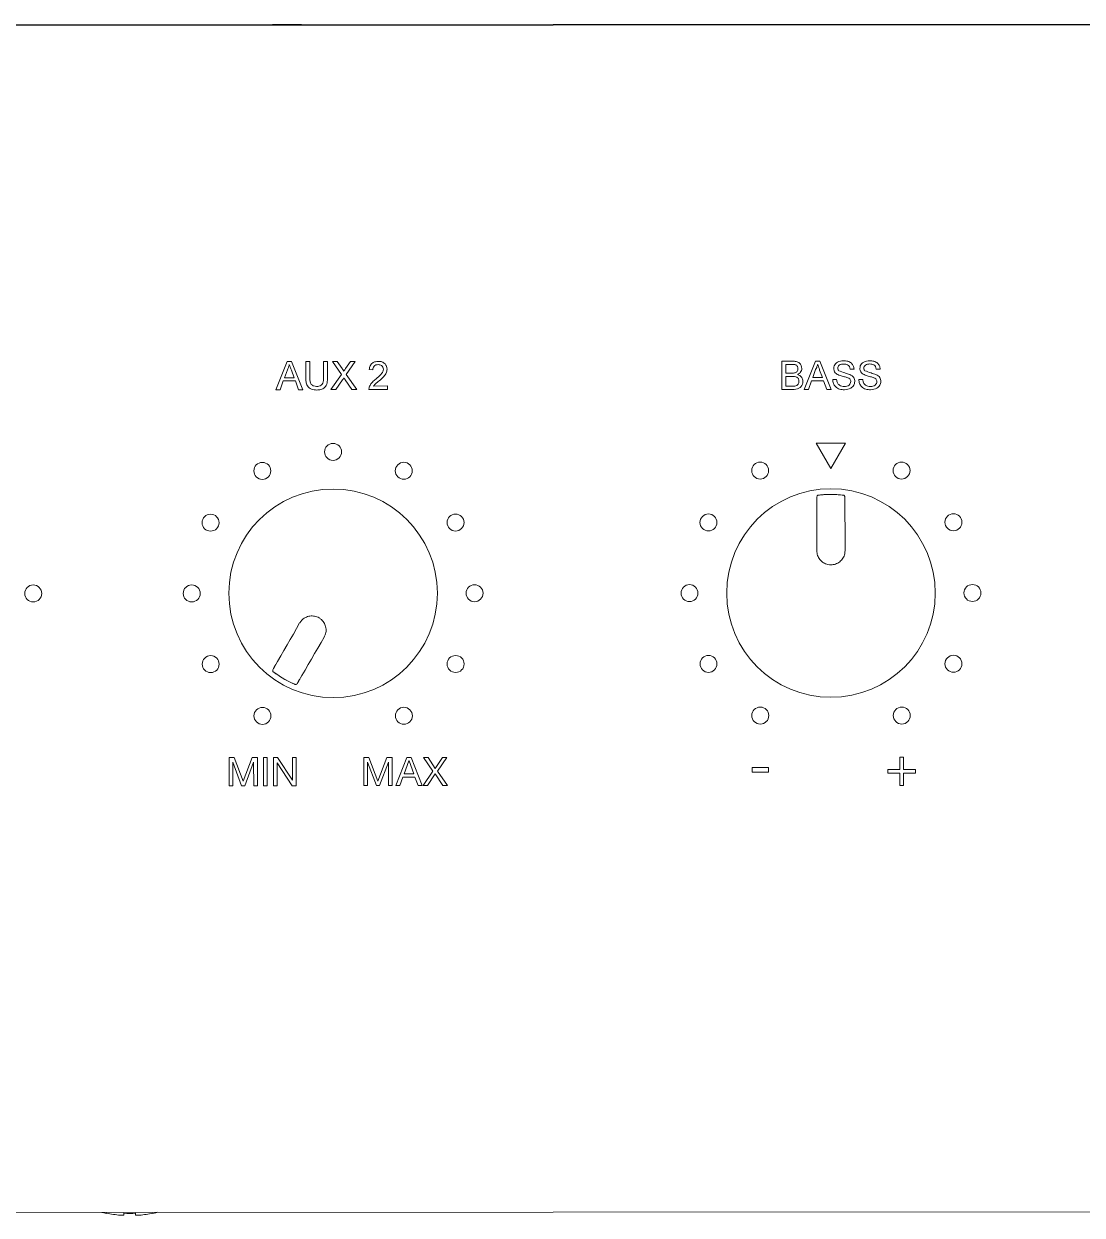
# Model space of a CAD drawing. Header units: millimetres. Extents: x 2974 to 5671, y 1205 to 3288.
# Drawn here: x 4248.53 to 4276.31, y 2782.08 to 2813.34 of the extents above; entities that cross this region are included whole.
import ezdxf

# ---------------------------------------------------------------- set-up
doc = ezdxf.new("R2010")
doc.units = ezdxf.units.MM
doc.linetypes.add('SLD-Solid', pattern=[0])
doc.layers.add('HOLE', color=7, linetype='Continuous')

# ---------------------------------------------------------------- blocks, each defined once
blk = doc.blocks.new('fv200pp')
at = {"color": 7, "linetype": 'SLD-Solid', "lineweight": 15}
for p, q in [((-87.926, 21.166), (55.241, 21.166)), ((-12.813, 21.189), (-4.372, 21.189)), ((-4.372, 21.189), (-4.081, 21.189)), ((-4.081, 21.189), (-3.776, 21.189)), ((39.257, 21.189), (-3.776, 21.189)), ((-4.277, 10.433), (-3.946, 11.266)), ((-3.946, 11.266), (-3.814, 11.266)), ((-3.814, 11.266), (-3.483, 10.433)), ((-3.394, 11.266), (-3.276, 11.266)), ((-3.394, 10.787), (-3.394, 11.266)), ((-3.276, 11.266), (-3.276, 10.792)), ((-2.87, 11.266), (-2.753, 11.266)), ((-2.87, 10.792), (-2.87, 11.266)), ((-2.753, 11.266), (-2.753, 10.787)), ((-2.609, 11.266), (-2.467, 11.266)), ((-2.344, 10.881), (-2.609, 11.266)), ((-2.467, 11.266), (-2.322, 11.055)), ((-2.224, 11.055), (-2.079, 11.266)), ((-1.936, 11.266), (-2.201, 10.88)), ((-2.079, 11.266), (-1.936, 11.266)), ((10.632, 11.266), (10.944, 11.266)), ((10.632, 10.433), (10.632, 11.266)), ((11.287, 10.433), (11.618, 11.266)), ((11.618, 11.266), (11.75, 11.266)), ((11.75, 11.266), (12.081, 10.433)), ((-3.937, 11.016), (-4.022, 10.785)), ((-3.738, 10.785), (-3.819, 11.004)), ((-2.652, 10.433), (-2.344, 10.881)), ((-1.417, 11.02), (-1.524, 11.031)), ((10.908, 11.17), (10.749, 11.17)), ((10.749, 11.17), (10.749, 10.914)), ((10.749, 10.914), (10.921, 10.914)), ((11.627, 11.016), (11.542, 10.785)), ((11.826, 10.785), (11.745, 11.004)), ((12.758, 11.031), (12.64, 11.031)), ((13.527, 11.031), (13.41, 11.031)), ((-4.058, 10.689), (-4.152, 10.433)), ((-3.702, 10.689), (-4.058, 10.689)), ((-4.022, 10.785), (-3.738, 10.785)), ((-3.607, 10.433), (-3.702, 10.689)), ((-2.311, 10.72), (-2.508, 10.433)), ((-2.035, 10.433), (-2.238, 10.727)), ((-2.201, 10.88), (-1.893, 10.433)), ((-1.398, 10.54), (-0.99, 10.54)), ((-0.99, 10.54), (-0.99, 10.433)), ((10.933, 10.817), (10.749, 10.817)), ((10.749, 10.817), (10.749, 10.529)), ((11.507, 10.689), (11.412, 10.433)), ((11.862, 10.689), (11.507, 10.689)), ((11.542, 10.785), (11.826, 10.785)), ((11.957, 10.433), (11.862, 10.689)), ((12.128, 10.721), (12.245, 10.721)), ((12.897, 10.721), (13.014, 10.721)), ((-4.152, 10.433), (-4.277, 10.433)), ((-3.483, 10.433), (-3.607, 10.433)), ((-2.508, 10.433), (-2.652, 10.433)), ((-1.893, 10.433), (-2.035, 10.433)), ((-0.99, 10.433), (-1.535, 10.433)), ((10.945, 10.433), (10.632, 10.433)), ((10.749, 10.529), (10.946, 10.529)), ((11.412, 10.433), (11.287, 10.433)), ((12.081, 10.433), (11.957, 10.433)), ((12.507, 8.849), (11.641, 8.849)), ((11.641, 8.849), (12.074, 8.099)), ((12.074, 8.099), (12.507, 8.849)), ((11.66, 7.226), (11.66, 7.172)), ((12.489, 7.172), (12.488, 7.226)), ((-4.321, 2.267), (-4.348, 2.221)), ((-3.63, 1.807), (-3.604, 1.853)), ((-5.661, -0.401), (-5.508, -0.401)), ((-5.661, -1.234), (-5.661, -0.401)), ((-5.552, -0.541), (-5.552, -1.234)), ((-5.55, -0.541), (-5.552, -0.541)), ((-5.29, -1.234), (-5.55, -0.541)), ((-5.508, -0.401), (-5.245, -1.101)), ((-5.245, -1.101), (-4.98, -0.401)), ((-4.936, -0.541), (-5.196, -1.234)), ((-4.98, -0.401), (-4.827, -0.401)), ((-4.936, -1.234), (-4.936, -0.541)), ((-4.827, -0.401), (-4.827, -1.234)), ((-4.643, -0.401), (-4.535, -0.401)), ((-4.643, -1.234), (-4.643, -0.401)), ((-4.535, -0.401), (-4.535, -1.234)), ((-4.351, -0.401), (-4.232, -0.401)), ((-4.351, -1.234), (-4.351, -0.401)), ((-4.243, -0.565), (-4.243, -1.234)), ((-4.241, -0.565), (-4.243, -0.565)), ((-3.802, -1.234), (-4.241, -0.565)), ((-4.232, -0.401), (-3.791, -1.076)), ((-3.788, -0.401), (-3.68, -0.401)), ((-3.788, -1.076), (-3.788, -0.401)), ((-3.68, -0.401), (-3.68, -1.234)), ((-1.692, -0.401), (-1.54, -0.401)), ((-1.692, -1.234), (-1.692, -0.401)), ((-1.584, -0.541), (-1.584, -1.234)), ((-1.582, -0.541), (-1.584, -0.541)), ((-1.321, -1.234), (-1.582, -0.541)), ((-1.54, -0.401), (-1.276, -1.101)), ((-1.276, -1.101), (-1.011, -0.401)), ((-0.967, -0.541), (-1.227, -1.234)), ((-1.011, -0.401), (-0.859, -0.401)), ((-0.967, -1.234), (-0.967, -0.541)), ((-0.859, -0.401), (-0.859, -1.234)), ((-0.745, -1.234), (-0.419, -0.401)), ((-0.36, -0.501), (-0.502, -0.888)), ((-0.419, -0.401), (-0.296, -0.401)), ((-0.358, -0.501), (-0.36, -0.501)), ((-0.219, -0.888), (-0.358, -0.501)), ((-0.296, -0.401), (0.03, -1.234)), ((0.072, -0.401), (0.205, -0.401)), ((0.347, -0.806), (0.072, -0.401)), ((0.205, -0.401), (0.413, -0.726)), ((0.413, -0.726), (0.631, -0.401)), ((0.755, -0.401), (0.479, -0.806)), ((0.631, -0.401), (0.755, -0.401)), ((14.21, -0.401), (14.104, -0.401)), ((14.104, -0.401), (14.104, -0.764)), ((14.21, -0.764), (14.21, -0.401)), ((-0.537, -0.985), (-0.63, -1.234)), ((-0.184, -0.985), (-0.537, -0.985)), ((-0.502, -0.888), (-0.219, -0.888)), ((-0.092, -1.234), (-0.184, -0.985)), ((0.056, -1.234), (0.347, -0.806)), ((0.412, -0.89), (0.181, -1.234)), ((0.637, -1.234), (0.412, -0.89)), ((0.479, -0.806), (0.772, -1.234)), ((9.755, -0.704), (10.227, -0.704)), ((9.755, -0.84), (9.755, -0.704)), ((10.227, -0.84), (9.755, -0.84)), ((10.227, -0.704), (10.227, -0.84)), ((13.748, -0.764), (13.748, -0.87)), ((14.104, -0.764), (13.748, -0.764)), ((13.748, -0.87), (14.104, -0.87)), ((14.104, -0.87), (14.104, -1.234)), ((14.567, -0.764), (14.21, -0.764)), ((14.21, -1.234), (14.21, -0.87)), ((14.21, -0.87), (14.567, -0.87)), ((14.567, -0.87), (14.567, -0.764)), ((-5.552, -1.234), (-5.661, -1.234)), ((-5.196, -1.234), (-5.29, -1.234)), ((-4.827, -1.234), (-4.936, -1.234)), ((-4.535, -1.234), (-4.643, -1.234)), ((-4.243, -1.234), (-4.351, -1.234)), ((-3.68, -1.234), (-3.802, -1.234)), ((-3.791, -1.076), (-3.788, -1.076)), ((-1.584, -1.234), (-1.692, -1.234)), ((-1.227, -1.234), (-1.321, -1.234)), ((-0.859, -1.234), (-0.967, -1.234)), ((-0.63, -1.234), (-0.745, -1.234)), ((0.03, -1.234), (-0.092, -1.234)), ((0.181, -1.234), (0.056, -1.234)), ((0.772, -1.234), (0.637, -1.234)), ((14.104, -1.234), (14.21, -1.234)), ((55.241, -13.801), (-87.926, -13.801)), ((-8.764, -13.885), (-8.877, -13.885)), ((-8.764, -13.829), (-8.764, -13.885)), ((-8.421, -13.885), (-8.421, -13.829)), ((-8.308, -13.885), (-8.421, -13.885))]:
    blk.add_line(p, q, dxfattribs=at)
at = {"color": 7, "linetype": 'SLD-Solid', "lineweight": 15, "flags": 128}
for points in [[(11.657, 5.683), (11.658, 5.87), (11.658, 6.057), (11.658, 6.244), (11.659, 6.43), (11.659, 6.616), (11.659, 6.802), (11.659, 6.988), (11.66, 7.172)], [(12.489, 7.172), (12.489, 6.988), (12.489, 6.802), (12.489, 6.616), (12.49, 6.43), (12.49, 6.244), (12.49, 6.057), (12.491, 5.87), (12.491, 5.683)], [(-4.321, 2.267), (-4.229, 2.428), (-4.137, 2.588), (-4.044, 2.749), (-3.951, 2.911), (-3.858, 3.072), (-3.765, 3.234), (-3.672, 3.396), (-3.579, 3.559)], [(-2.857, 3.142), (-2.95, 2.98), (-3.044, 2.818), (-3.138, 2.656), (-3.231, 2.495), (-3.325, 2.334), (-3.418, 2.173), (-3.511, 2.013), (-3.604, 1.853)], [(-9.42, -13.801), (-9.359, -13.815), (-9.275, -13.833)], [(-9.275, -13.833), (-9.275, -13.832), (-9.275, -13.832), (-9.274, -13.83), (-9.273, -13.829)], [(-7.912, -13.829), (-7.911, -13.83), (-7.91, -13.832), (-7.91, -13.832), (-7.91, -13.833)], [(-7.91, -13.833), (-7.826, -13.815), (-7.765, -13.801)]]:
    blk.add_lwpolyline(points, dxfattribs=at)
at = {"color": 7, "linetype": 'SLD-Solid', "lineweight": 15}
for centre, radius in [((-2.593, 8.599), 0.25), ((-4.676, 8.041), 0.25), ((-0.509, 8.041), 0.25), ((9.991, 8.041), 0.25), ((14.157, 8.041), 0.25), ((-2.593, 4.433), 3.072), ((12.074, 4.433), 3.072), ((-6.201, 6.516), 0.25), ((1.016, 6.516), 0.25), ((8.466, 6.516), 0.25), ((15.683, 6.516), 0.25), ((-11.426, 4.433), 0.25), ((-6.759, 4.433), 0.25), ((1.574, 4.433), 0.25), ((7.907, 4.433), 0.25), ((16.241, 4.433), 0.25), ((-6.201, 2.349), 0.25), ((1.016, 2.349), 0.25), ((8.466, 2.349), 0.25), ((15.683, 2.349), 0.25), ((-4.676, 0.824), 0.25), ((-0.509, 0.824), 0.25), ((9.991, 0.824), 0.25), ((14.157, 0.824), 0.25)]:
    blk.add_circle(centre, radius, dxfattribs=at)
for centre, radius, start, end in [((-8.593, -10.43), 3.466, 258.6709, 265.2932), ((-8.593, -10.09), 3.742, 267.3708, 272.6292), ((-8.593, -10.43), 3.466, 274.7068, 281.3291)]:
    blk.add_arc(centre, radius, start, end, dxfattribs=at)
for points, knots in [([(-3.512, 21.166), (-3.514, 21.168), (-3.532, 21.181), (-3.59, 21.186), (-3.678, 21.19), (-3.744, 21.19), (-3.776, 21.189)], [0, 0, 0, 0, 0.043737, 0.346902, 0.684169, 1, 1, 1, 1]), ([(-1.524, 11.031), (-1.518, 11.068), (-1.506, 11.142), (-1.434, 11.224), (-1.345, 11.261), (-1.286, 11.265), (-1.257, 11.266)], [0, 0, 0, 0, 0.280234, 0.558895, 0.779133, 1, 1, 1, 1]), ([(-1.257, 11.266), (-1.221, 11.264), (-1.148, 11.259), (-1.061, 11.201), (-1.008, 11.122), (-1.003, 11.065), (-1.001, 11.036)], [0, 0, 0, 0, 0.280482, 0.559645, 0.77975, 1, 1, 1, 1]), ([(10.944, 11.266), (10.981, 11.265), (11.054, 11.263), (11.151, 11.217), (11.208, 11.137), (11.216, 11.079), (11.219, 11.05)], [0, 0, 0, 0, 0.281119, 0.560026, 0.780111, 1, 1, 1, 1]), ([(12.16, 11.049), (12.162, 11.074), (12.168, 11.126), (12.21, 11.193), (12.3, 11.263), (12.387, 11.271), (12.449, 11.277)], [0, 0, 0, 0, 0.1870313, 0.3741245, 0.5611412, 1, 1, 1, 1]), ([(12.449, 11.277), (12.49, 11.274), (12.573, 11.269), (12.679, 11.217), (12.744, 11.128), (12.753, 11.063), (12.758, 11.031)], [0, 0, 0, 0, 0.280799, 0.560154, 0.779879, 1, 1, 1, 1]), ([(12.929, 11.049), (12.932, 11.074), (12.937, 11.126), (12.979, 11.193), (13.069, 11.263), (13.157, 11.271), (13.218, 11.277)], [0, 0, 0, 0, 0.1870313, 0.3741245, 0.5611412, 1, 1, 1, 1]), ([(13.218, 11.277), (13.259, 11.274), (13.342, 11.269), (13.448, 11.217), (13.514, 11.128), (13.523, 11.063), (13.527, 11.031)], [0, 0, 0, 0, 0.280799, 0.560154, 0.779879, 1, 1, 1, 1]), ([(-3.88, 11.17), (-3.888, 11.14), (-3.902, 11.087), (-3.926, 11.038), (-3.937, 11.016)], [0, 0, 0, 0, 0.559916, 1, 1, 1, 1]), ([(-3.819, 11.004), (-3.83, 11.035), (-3.851, 11.09), (-3.871, 11.146), (-3.88, 11.17)], [0, 0, 0, 0, 0.560003, 1, 1, 1, 1]), ([(-2.322, 11.055), (-2.313, 11.041), (-2.3, 11.021), (-2.283, 10.995), (-2.28, 10.982), (-2.279, 10.976)], [0, 0, 0, 0, 0.561285, 0.781767, 1, 1, 1, 1]), ([(-2.279, 10.976), (-2.269, 10.99), (-2.25, 11.017), (-2.232, 11.043), (-2.224, 11.055)], [0, 0, 0, 0, 0.559997, 1, 1, 1, 1]), ([(-1.259, 11.17), (-1.282, 11.168), (-1.328, 11.165), (-1.384, 11.127), (-1.413, 11.075), (-1.416, 11.039), (-1.417, 11.02)], [0, 0, 0, 0, 0.280411, 0.559487, 0.779373, 1, 1, 1, 1]), ([(-1.332, 10.744), (-1.278, 10.79), (-1.204, 10.853), (-1.122, 10.953), (-1.112, 11.008), (-1.107, 11.035)], [0, 0, 0, 0, 0.561312, 0.781388, 1, 1, 1, 1]), ([(-1.107, 11.035), (-1.11, 11.056), (-1.116, 11.099), (-1.159, 11.144), (-1.209, 11.167), (-1.243, 11.169), (-1.259, 11.17)], [0, 0, 0, 0, 0.279079, 0.558614, 0.779043, 1, 1, 1, 1]), ([(-1.001, 11.036), (-1.006, 10.996), (-1.018, 10.917), (-1.107, 10.801), (-1.185, 10.735), (-1.232, 10.694)], [0, 0, 0, 0, 0.2787429, 0.5588337, 1, 1, 1, 1]), ([(11.102, 11.04), (11.099, 11.062), (11.096, 11.096), (11.07, 11.135), (11.014, 11.174), (10.955, 11.172), (10.908, 11.17)], [0, 0, 0, 0, 0.249516, 0.375017, 0.500245, 1, 1, 1, 1]), ([(10.921, 10.914), (10.94, 10.914), (10.974, 10.914), (11.007, 10.92), (11.021, 10.923)], [0, 0, 0, 0, 0.560372, 1, 1, 1, 1]), ([(11.021, 10.923), (11.035, 10.929), (11.061, 10.94), (11.096, 10.98), (11.1, 11.017), (11.102, 11.04)], [0, 0, 0, 0, 0.28086, 0.561056, 1, 1, 1, 1]), ([(11.219, 11.05), (11.217, 11.029), (11.212, 10.986), (11.172, 10.917), (11.124, 10.888), (11.094, 10.871)], [0, 0, 0, 0, 0.280335, 0.5608, 1, 1, 1, 1]), ([(11.684, 11.17), (11.676, 11.14), (11.662, 11.087), (11.638, 11.038), (11.627, 11.016)], [0, 0, 0, 0, 0.559916, 1, 1, 1, 1]), ([(11.745, 11.004), (11.734, 11.035), (11.713, 11.09), (11.693, 11.146), (11.684, 11.17)], [0, 0, 0, 0, 0.560002, 1, 1, 1, 1]), ([(12.283, 10.869), (12.264, 10.879), (12.227, 10.9), (12.173, 10.959), (12.165, 11.015), (12.16, 11.049)], [0, 0, 0, 0, 0.2814503, 0.5622789, 1, 1, 1, 1]), ([(12.454, 11.181), (12.431, 11.18), (12.386, 11.178), (12.325, 11.155), (12.284, 11.11), (12.28, 11.074), (12.277, 11.056)], [0, 0, 0, 0, 0.2812844, 0.5608192, 0.7806799, 1, 1, 1, 1]), ([(12.277, 11.056), (12.279, 11.041), (12.281, 11.013), (12.299, 10.992), (12.307, 10.983)], [0, 0, 0, 0, 0.5596096, 1, 1, 1, 1]), ([(12.307, 10.983), (12.367, 10.96), (12.475, 10.919), (12.586, 10.886), (12.635, 10.871)], [0, 0, 0, 0, 0.558385, 1, 1, 1, 1]), ([(12.64, 11.031), (12.636, 11.056), (12.627, 11.106), (12.56, 11.174), (12.494, 11.178), (12.454, 11.181)], [0, 0, 0, 0, 0.281098, 0.560283, 1, 1, 1, 1]), ([(13.052, 10.869), (13.033, 10.879), (12.996, 10.9), (12.942, 10.959), (12.934, 11.015), (12.929, 11.049)], [0, 0, 0, 0, 0.281443, 0.562273, 1, 1, 1, 1]), ([(13.223, 11.181), (13.2, 11.18), (13.155, 11.178), (13.095, 11.155), (13.054, 11.11), (13.049, 11.074), (13.046, 11.056)], [0, 0, 0, 0, 0.281293, 0.5608261, 0.7806788, 1, 1, 1, 1]), ([(13.046, 11.056), (13.048, 11.041), (13.05, 11.013), (13.068, 10.992), (13.076, 10.983)], [0, 0, 0, 0, 0.5596, 1, 1, 1, 1]), ([(13.076, 10.983), (13.137, 10.96), (13.244, 10.919), (13.355, 10.886), (13.404, 10.871)], [0, 0, 0, 0, 0.558382, 1, 1, 1, 1]), ([(13.41, 11.031), (13.405, 11.056), (13.396, 11.106), (13.329, 11.174), (13.263, 11.178), (13.223, 11.181)], [0, 0, 0, 0, 0.281099, 0.560291, 1, 1, 1, 1]), ([(-3.071, 10.422), (-3.124, 10.425), (-3.23, 10.431), (-3.354, 10.529), (-3.39, 10.663), (-3.393, 10.745), (-3.394, 10.787)], [0, 0, 0, 0, 0.2807295, 0.5579042, 0.7784025, 1, 1, 1, 1]), ([(-3.276, 10.792), (-3.276, 10.757), (-3.275, 10.687), (-3.245, 10.588), (-3.164, 10.535), (-3.108, 10.531), (-3.08, 10.529)], [0, 0, 0, 0, 0.281788, 0.560122, 0.779385, 1, 1, 1, 1]), ([(-3.08, 10.529), (-3.056, 10.53), (-3.007, 10.532), (-2.936, 10.558), (-2.871, 10.649), (-2.87, 10.733), (-2.87, 10.792)], [0, 0, 0, 0, 0.187559, 0.374238, 0.559719, 1, 1, 1, 1]), ([(-2.753, 10.787), (-2.754, 10.734), (-2.755, 10.63), (-2.825, 10.494), (-2.948, 10.429), (-3.03, 10.424), (-3.071, 10.422)], [0, 0, 0, 0, 0.281627, 0.559157, 0.778982, 1, 1, 1, 1]), ([(-2.272, 10.777), (-2.279, 10.766), (-2.292, 10.747), (-2.305, 10.728), (-2.311, 10.72)], [0, 0, 0, 0, 0.5599945, 1, 1, 1, 1]), ([(-2.238, 10.727), (-2.244, 10.737), (-2.256, 10.753), (-2.267, 10.77), (-2.272, 10.777)], [0, 0, 0, 0, 0.5599854, 1, 1, 1, 1]), ([(-1.524, 10.507), (-1.51, 10.539), (-1.486, 10.593), (-1.434, 10.654), (-1.385, 10.702), (-1.349, 10.73), (-1.332, 10.744)], [0, 0, 0, 0, 0.339411, 0.559525, 0.779753, 1, 1, 1, 1]), ([(-1.232, 10.694), (-1.252, 10.678), (-1.284, 10.651), (-1.33, 10.613), (-1.367, 10.58), (-1.387, 10.553), (-1.398, 10.54)], [0, 0, 0, 0, 0.340039, 0.560062, 0.780091, 1, 1, 1, 1]), ([(11.134, 10.673), (11.131, 10.697), (11.128, 10.733), (11.1, 10.772), (11.044, 10.817), (10.982, 10.817), (10.933, 10.817)], [0, 0, 0, 0, 0.249803, 0.375545, 0.501156, 1, 1, 1, 1]), ([(11.251, 10.672), (11.249, 10.644), (11.244, 10.589), (11.203, 10.515), (11.106, 10.439), (11.011, 10.435), (10.945, 10.433)], [0, 0, 0, 0, 0.187142, 0.374319, 0.560788, 1, 1, 1, 1]), ([(10.946, 10.529), (10.96, 10.529), (10.984, 10.529), (11.007, 10.532), (11.018, 10.533)], [0, 0, 0, 0, 0.5601, 1, 1, 1, 1]), ([(11.018, 10.533), (11.036, 10.537), (11.073, 10.547), (11.111, 10.585), (11.131, 10.629), (11.133, 10.658), (11.134, 10.673)], [0, 0, 0, 0, 0.280295, 0.559017, 0.779398, 1, 1, 1, 1]), ([(11.094, 10.871), (11.119, 10.862), (11.167, 10.844), (11.218, 10.792), (11.247, 10.732), (11.25, 10.692), (11.251, 10.672)], [0, 0, 0, 0, 0.280211, 0.559669, 0.779705, 1, 1, 1, 1]), ([(12.477, 10.422), (12.428, 10.425), (12.331, 10.43), (12.209, 10.499), (12.141, 10.607), (12.132, 10.683), (12.128, 10.721)], [0, 0, 0, 0, 0.280812, 0.559564, 0.77962, 1, 1, 1, 1]), ([(12.245, 10.721), (12.25, 10.689), (12.259, 10.626), (12.321, 10.557), (12.397, 10.523), (12.446, 10.52), (12.471, 10.518)], [0, 0, 0, 0, 0.28063, 0.558672, 0.779197, 1, 1, 1, 1]), ([(12.573, 10.776), (12.54, 10.787), (12.486, 10.804), (12.409, 10.824), (12.344, 10.842), (12.303, 10.86), (12.283, 10.869)], [0, 0, 0, 0, 0.339936, 0.560022, 0.780084, 1, 1, 1, 1]), ([(12.471, 10.518), (12.496, 10.52), (12.546, 10.523), (12.611, 10.554), (12.653, 10.605), (12.659, 10.644), (12.662, 10.664)], [0, 0, 0, 0, 0.280923, 0.560818, 0.780506, 1, 1, 1, 1]), ([(12.779, 10.669), (12.773, 10.629), (12.759, 10.548), (12.646, 10.442), (12.541, 10.43), (12.477, 10.422)], [0, 0, 0, 0, 0.2799415, 0.5600804, 1, 1, 1, 1]), ([(12.662, 10.664), (12.66, 10.678), (12.658, 10.707), (12.627, 10.751), (12.594, 10.766), (12.573, 10.776)], [0, 0, 0, 0, 0.280093, 0.559971, 1, 1, 1, 1]), ([(12.635, 10.871), (12.657, 10.86), (12.701, 10.837), (12.749, 10.786), (12.775, 10.728), (12.778, 10.689), (12.779, 10.669)], [0, 0, 0, 0, 0.280374, 0.559908, 0.779857, 1, 1, 1, 1]), ([(13.246, 10.422), (13.197, 10.425), (13.1, 10.43), (12.979, 10.499), (12.91, 10.607), (12.901, 10.683), (12.897, 10.721)], [0, 0, 0, 0, 0.2808123, 0.5595648, 0.7796189, 1, 1, 1, 1]), ([(13.014, 10.721), (13.019, 10.689), (13.028, 10.626), (13.09, 10.557), (13.166, 10.523), (13.216, 10.52), (13.241, 10.518)], [0, 0, 0, 0, 0.280629, 0.558674, 0.779198, 1, 1, 1, 1]), ([(13.342, 10.776), (13.309, 10.787), (13.255, 10.804), (13.178, 10.824), (13.114, 10.842), (13.072, 10.86), (13.052, 10.869)], [0, 0, 0, 0, 0.339936, 0.560022, 0.780084, 1, 1, 1, 1]), ([(13.241, 10.518), (13.266, 10.52), (13.316, 10.523), (13.38, 10.554), (13.422, 10.605), (13.428, 10.644), (13.431, 10.664)], [0, 0, 0, 0, 0.280916, 0.560814, 0.780504, 1, 1, 1, 1]), ([(13.548, 10.669), (13.542, 10.629), (13.528, 10.548), (13.415, 10.442), (13.31, 10.43), (13.246, 10.422)], [0, 0, 0, 0, 0.2799415, 0.5600804, 1, 1, 1, 1]), ([(13.431, 10.664), (13.43, 10.678), (13.427, 10.707), (13.396, 10.751), (13.363, 10.766), (13.342, 10.776)], [0, 0, 0, 0, 0.280089, 0.559974, 1, 1, 1, 1]), ([(13.404, 10.871), (13.426, 10.86), (13.47, 10.837), (13.518, 10.786), (13.545, 10.728), (13.547, 10.689), (13.548, 10.669)], [0, 0, 0, 0, 0.280374, 0.559908, 0.779857, 1, 1, 1, 1]), ([(-1.535, 10.433), (-1.535, 10.447), (-1.534, 10.472), (-1.527, 10.496), (-1.524, 10.507)], [0, 0, 0, 0, 0.559951, 1, 1, 1, 1]), ([(11.66, 7.226), (11.661, 7.24), (11.663, 7.27), (11.674, 7.303), (11.68, 7.31), (11.683, 7.313)], [0, 0, 0, 0, 0.317379, 0.638162, 1, 1, 1, 1]), ([(11.66, 7.048), (11.66, 7.075), (11.66, 7.13), (11.66, 7.19), (11.66, 7.216), (11.66, 7.226)], [0, 0, 0, 0, 0.3814901, 0.7534411, 1, 1, 1, 1]), ([(11.685, 7.316), (11.685, 7.315), (11.683, 7.314), (11.681, 7.311), (11.68, 7.309)], [0, 0, 0, 0, 0.166659, 1, 1, 1, 1]), ([(11.685, 7.314), (11.684, 7.314), (11.682, 7.314), (11.695, 7.315), (11.704, 7.316), (11.715, 7.318), (11.725, 7.319), (11.732, 7.32), (11.734, 7.32)], [0, 0, 0, 0, 0.526706, 0.662845, 0.799686, 0.876861, 0.95468, 1, 1, 1, 1]), ([(11.685, 7.314), (11.793, 7.325), (11.981, 7.344), (12.242, 7.339), (12.393, 7.322), (12.464, 7.314)], [0, 0, 0, 0, 0.416054, 0.726178, 1, 1, 1, 1]), ([(12.414, 7.32), (12.33, 7.328), (12.162, 7.343), (11.934, 7.34), (11.792, 7.326), (11.734, 7.32)], [0, 0, 0, 0, 0.372846, 0.743415, 1, 1, 1, 1]), ([(12.414, 7.32), (12.418, 7.32), (12.424, 7.319), (12.435, 7.318), (12.447, 7.316), (12.461, 7.314), (12.466, 7.314), (12.465, 7.314), (12.465, 7.314)], [0, 0, 0, 0, 0.076859, 0.153375, 0.276202, 0.489917, 0.937684, 1, 1, 1, 1]), ([(12.465, 7.313), (12.468, 7.31), (12.473, 7.305), (12.485, 7.275), (12.487, 7.243), (12.488, 7.226)], [0, 0, 0, 0, 0.311502, 0.627344, 1, 1, 1, 1]), ([(12.488, 7.226), (12.488, 7.216), (12.488, 7.19), (12.489, 7.13), (12.489, 7.075), (12.489, 7.048)], [0, 0, 0, 0, 0.246558, 0.618507, 1, 1, 1, 1]), ([(12.491, 5.683), (12.489, 5.651), (12.484, 5.573), (12.433, 5.456), (12.337, 5.349), (12.212, 5.281), (12.089, 5.261), (11.967, 5.275), (11.851, 5.321), (11.745, 5.416), (11.672, 5.541), (11.662, 5.635), (11.657, 5.683)], [0, 0, 0, 0, 0.072207, 0.179918, 0.287508, 0.394893, 0.502094, 0.568995, 0.67618, 0.783335, 0.890582, 1, 1, 1, 1]), ([(-3.578, 3.559), (-3.561, 3.585), (-3.517, 3.65), (-3.414, 3.726), (-3.279, 3.771), (-3.136, 3.767), (-3.019, 3.723), (-2.92, 3.65), (-2.843, 3.551), (-2.799, 3.417), (-2.798, 3.272), (-2.837, 3.186), (-2.857, 3.142)], [0, 0, 0, 0, 0.072207, 0.179917, 0.287508, 0.394894, 0.502094, 0.568994, 0.676179, 0.783334, 0.890583, 1, 1, 1, 1]), ([(-4.371, 2.134), (-4.372, 2.138), (-4.374, 2.145), (-4.369, 2.177), (-4.355, 2.206), (-4.348, 2.221)], [0, 0, 0, 0, 0.311502, 0.627344, 1, 1, 1, 1]), ([(-4.331, 2.103), (-4.333, 2.105), (-4.339, 2.109), (-4.347, 2.115), (-4.357, 2.122), (-4.368, 2.131), (-4.372, 2.134), (-4.371, 2.133), (-4.371, 2.133)], [0, 0, 0, 0, 0.076853, 0.153372, 0.276195, 0.489915, 0.937683, 1, 1, 1, 1]), ([(-3.696, 1.743), (-3.795, 1.787), (-3.967, 1.865), (-4.191, 2), (-4.313, 2.09), (-4.37, 2.132)], [0, 0, 0, 0, 0.416053, 0.726178, 1, 1, 1, 1]), ([(-4.348, 2.221), (-4.343, 2.23), (-4.33, 2.252), (-4.3, 2.304), (-4.273, 2.352), (-4.259, 2.376)], [0, 0, 0, 0, 0.246558, 0.618512, 1, 1, 1, 1]), ([(-4.331, 2.103), (-4.262, 2.054), (-4.124, 1.956), (-3.925, 1.845), (-3.795, 1.786), (-3.742, 1.762)], [0, 0, 0, 0, 0.372849, 0.743414, 1, 1, 1, 1]), ([(-3.696, 1.743), (-3.695, 1.743), (-3.694, 1.742), (-3.706, 1.747), (-3.714, 1.751), (-3.724, 1.755), (-3.733, 1.759), (-3.739, 1.761), (-3.742, 1.762)], [0, 0, 0, 0, 0.5267026, 0.6628452, 0.7996794, 0.876861, 0.9546832, 1, 1, 1, 1]), ([(-3.63, 1.807), (-3.638, 1.795), (-3.655, 1.77), (-3.681, 1.747), (-3.69, 1.744), (-3.694, 1.743)], [0, 0, 0, 0, 0.317375, 0.638162, 1, 1, 1, 1]), ([(-3.541, 1.961), (-3.555, 1.937), (-3.582, 1.89), (-3.613, 1.837), (-3.625, 1.816), (-3.63, 1.807)], [0, 0, 0, 0, 0.381489, 0.75344, 1, 1, 1, 1]), ([(-3.697, 1.742), (-3.697, 1.742), (-3.694, 1.742), (-3.691, 1.744), (-3.689, 1.745)], [0, 0, 0, 0, 0.166538, 1, 1, 1, 1])]:
    blk.add_open_spline(points, degree=3, knots=knots, dxfattribs=at)

msp = doc.modelspace()

# ---------------------------------------------------------------- block references
at = {"layer": 'HOLE', "color": 0, "linetype": 'Continuous', "xscale": 0.8908978097971266, "yscale": 0.8908978097971266, "zscale": 0.8908978097971266, "rotation": 0.02912771987110456}
msp.add_blockref('fv200pp', (4258.96126, 2794.4491, -1204.84475), dxfattribs=at)

doc.saveas('drawing.dxf')
